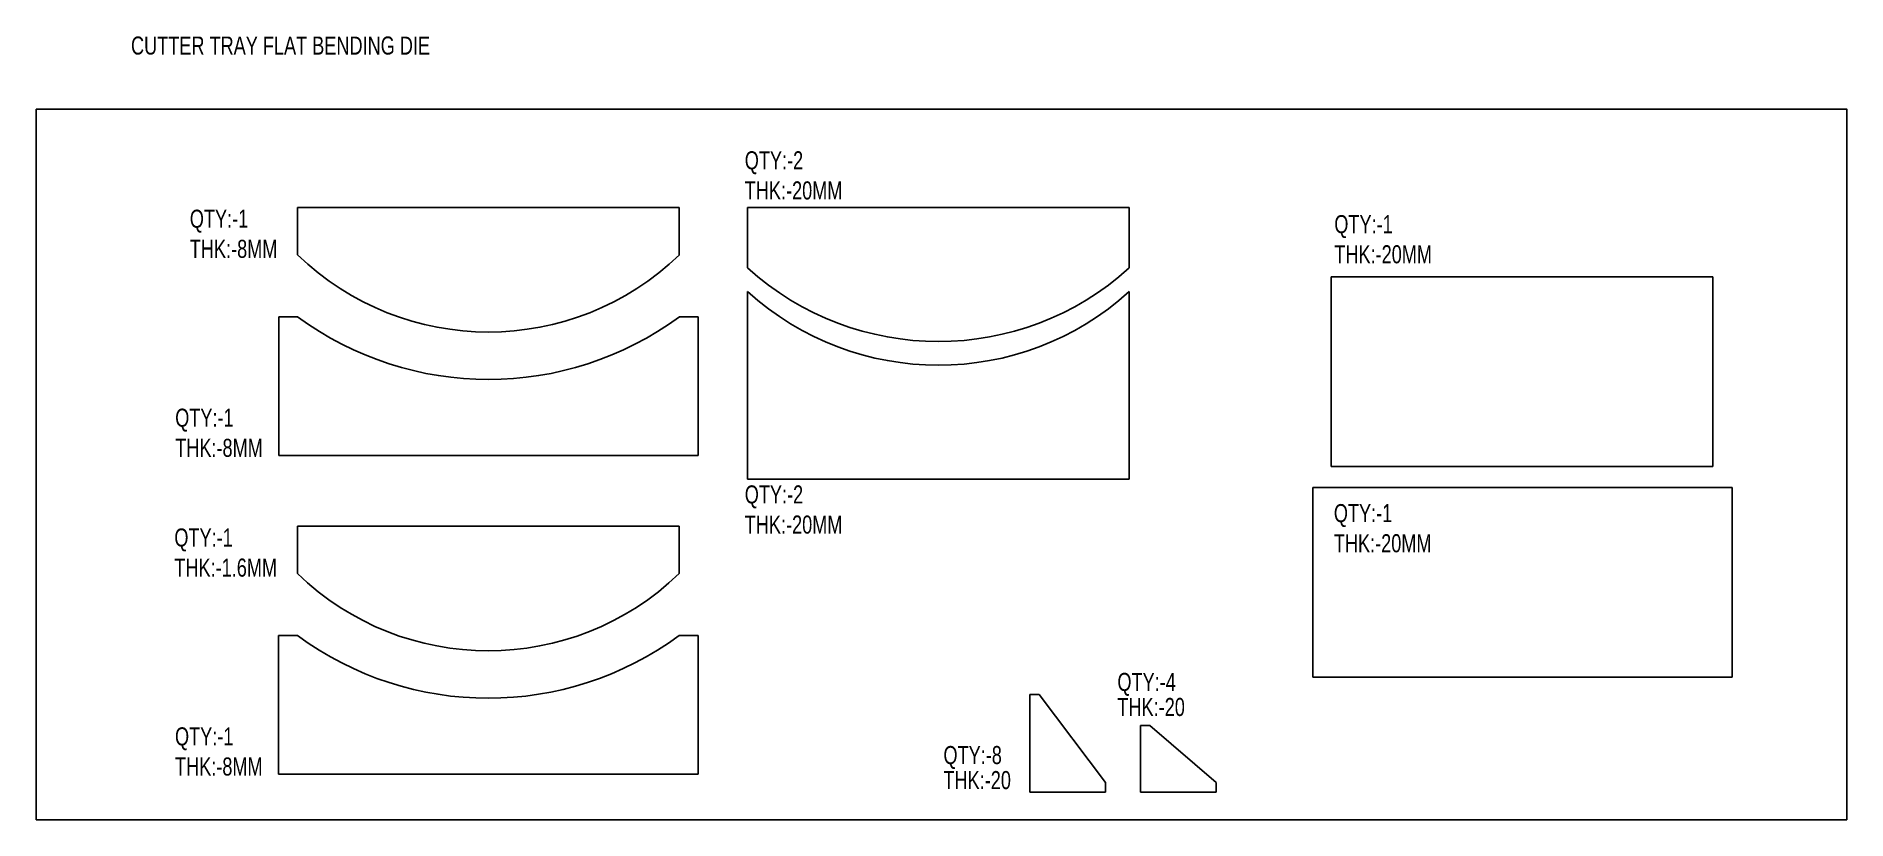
# Model space of a CAD drawing. Header units: millimetres. Extents: x 10302 to 12211, y 2979 to 3805.
import ezdxf

# ---------------------------------------------------------------- set-up
doc = ezdxf.new("R2010")
doc.units = ezdxf.units.MM
doc.styles.add('SLDTEXTSTYLE0', font='TXT', dxfattribs={"width": 0.75})

msp = doc.modelspace()

# ---------------------------------------------------------------- linework, layer by layer
for p, q in [((10980.4, 3624.8), (10578, 3624.8)), ((10578, 3574.8), (10578, 3624.8)), ((10980.4, 3574.8), (10980.4, 3624.8)), ((10578, 3509.5), (10558, 3509.5)), ((10558, 3509.5), (10558, 3363.4)), ((10980.4, 3509.5), (11000.4, 3509.5)), ((11000.4, 3509.5), (11000.4, 3363.4)), ((10558, 3363.4), (11000.4, 3363.4)), ((10577.8, 3238.7), (10577.8, 3288.7)), ((10980.2, 3288.7), (10577.8, 3288.7)), ((10980.2, 3238.7), (10980.2, 3288.7)), ((10577.8, 3173.4), (10557.8, 3173.4)), ((10557.8, 3173.4), (10557.8, 3027.3)), ((10980.2, 3173.4), (11000.2, 3173.4)), ((11000.2, 3173.4), (11000.2, 3027.3)), ((11349.9, 3008.4), (11349.9, 3111.4)), ((11349.9, 3111.4), (11359.9, 3111.4)), ((11359.9, 3111.4), (11429.9, 3018.4)), ((11466.6, 3008.4), (11466.6, 3078.4)), ((11466.6, 3078.4), (11476.6, 3078.4)), ((11476.6, 3078.4), (11546.6, 3018.4)), ((10557.8, 3027.3), (11000.2, 3027.3)), ((11429.9, 3008.4), (11429.9, 3018.4)), ((11546.6, 3008.4), (11546.6, 3018.4)), ((11349.9, 3008.4), (11429.9, 3008.4)), ((11466.6, 3008.4), (11546.6, 3008.4))]:
    msp.add_line(p, q)
at = {"color": 3}
for p, q in [((11052.4, 3561.1), (11052.4, 3624.8)), ((11454.8, 3624.8), (11052.4, 3624.8)), ((11454.8, 3561.1), (11454.8, 3624.8))]:
    msp.add_line(p, q, dxfattribs=at)
at = {"color": 2}
for p, q in [((11667.8, 3551.7), (12070.2, 3551.7)), ((11667.8, 3551.7), (11667.8, 3351.7)), ((12070.2, 3551.7), (12070.2, 3351.7)), ((11052.4, 3338.4), (11052.4, 3536.1)), ((11454.8, 3338.4), (11454.8, 3536.1)), ((11667.8, 3351.7), (12070.2, 3351.7)), ((11052.4, 3338.4), (11454.8, 3338.4)), ((12090.6, 3329.4), (11648.2, 3329.4)), ((11648.2, 3129.4), (11648.2, 3329.4)), ((12090.6, 3129.4), (12090.6, 3329.4)), ((11648.2, 3129.4), (12090.6, 3129.4))]:
    msp.add_line(p, q, dxfattribs=at)
msp.add_lwpolyline([(10302.4, 3728.4), (12211.3, 3728.4), (12211.3, 2979.1), (10302.4, 2979.1)], close=True)
for centre, radius, start, end in [((10779.2, 3782.8), 289.4, 225.9465, 314.0535), ((10779.2, 3782.8), 339.4, 233.6378, 306.3622), ((10779, 3446.7), 289.4, 225.9465, 314.0535), ((10779, 3446.7), 339.4, 233.6378, 306.3622)]:
    msp.add_arc(centre, radius, start, end)
at = {"color": 3}
msp.add_arc((11253.6, 3782.8), 299.4, 227.7704, 312.2296, dxfattribs=at)
at = {"color": 2}
msp.add_arc((11253.6, 3757.8), 299.4, 227.7704, 312.2296, dxfattribs=at)

# ---------------------------------------------------------------- texts
at = {"color": 0, "linetype": 'Continuous', "lineweight": 0, "char_height": 19.05, "attachment_point": 1, "style": 'SLDTEXTSTYLE0'}
for s, insert in [('CUTTER TRAY FLAT BENDING DIE', (10402.3, 3805)), ('QTY:-2\\PTHK:-20MM', (11049.4, 3684)), ('QTY:-1\\PTHK:-8MM', (10464.3, 3622.4)), ('QTY:-1\\PTHK:-20MM', (11671, 3616.7)), ('QTY:-1\\PTHK:-8MM', (10448.9, 3412.6)), ('QTY:-2\\PTHK:-20MM', (11049.4, 3331.7)), ('QTY:-1\\PTHK:-20MM', (11670.5, 3312)), ('QTY:-1\\PTHK:-1.6MM', (10448, 3286.3)), ('QTY:-4', (11442.3, 3134)), ('THK:-20', (11442.3, 3107.6)), ('QTY:-1\\PTHK:-8MM', (10448.7, 3076.6)), ('QTY:-8', (11258.9, 3056.9)), ('THK:-20', (11258.9, 3030.5))]:
    msp.add_mtext(s, dxfattribs=dict(at, insert=insert))

doc.saveas('drawing.dxf')
